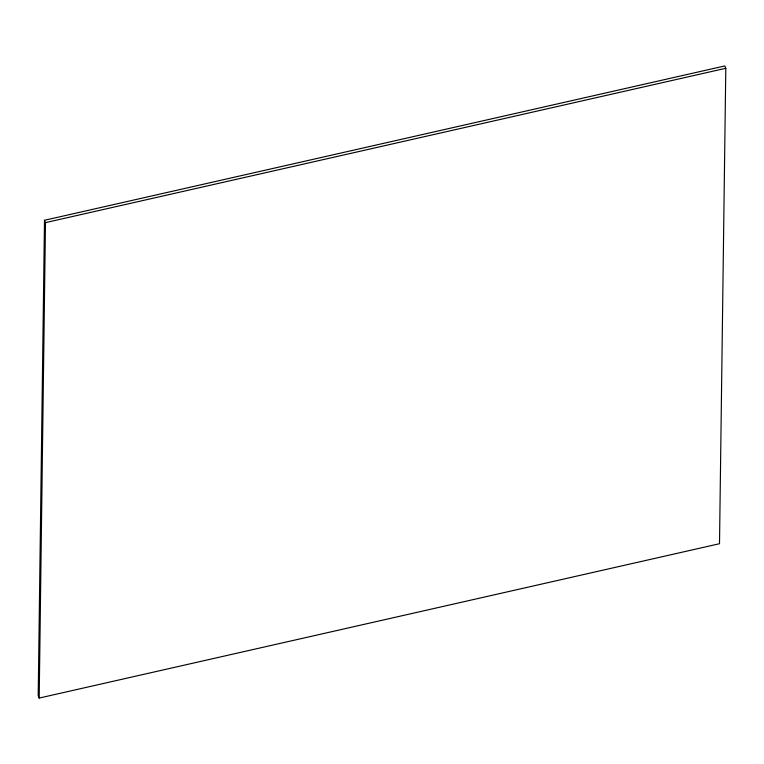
<?xml version="1.0" encoding="UTF-8"?>
<svg xmlns="http://www.w3.org/2000/svg" width="764" height="764" viewBox="0 0 764 764"><rect width="100%" height="100%" fill="white"/><g stroke="black" fill="none" stroke-linecap="round" stroke-linejoin="round"><path stroke-width="1.15" d="M44.493 220.28L38.2 695.717L39.184 698.067L719.507 543.72L725.8 68.282L724.816 65.933L44.493 220.28L45.477 222.639L39.184 698.067M45.477 222.639L725.8 68.282"/></g></svg>
